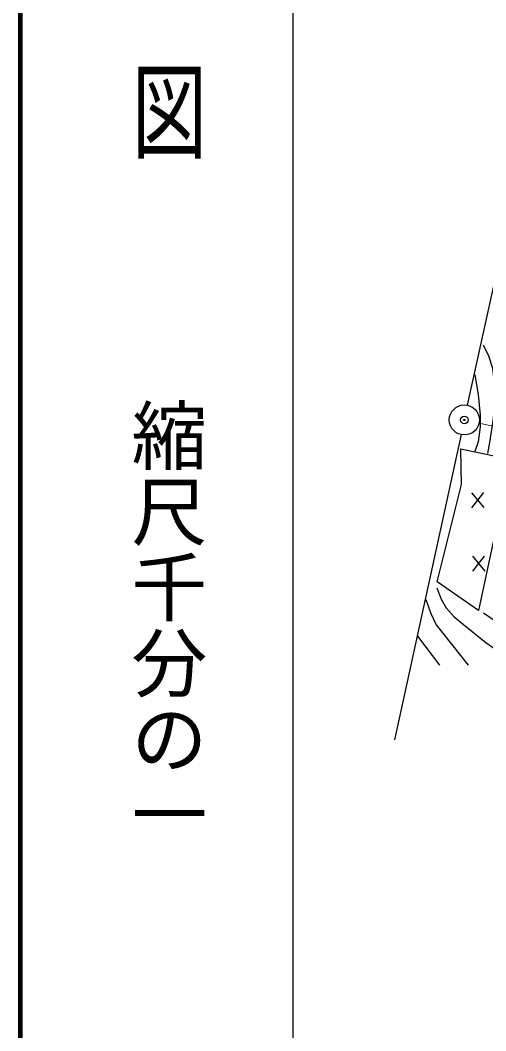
# Model space of a CAD drawing. Units: millimetres, scale not verified. Extents: x 40000 to 680000, y 20000 to 380000.
# Drawn here: x 40000 to 70725, y 249199 to 315928 of the extents above; entities that cross this region are included whole.
import ezdxf
from ezdxf.enums import TextEntityAlignment as Align

# ---------------------------------------------------------------- set-up
doc = ezdxf.new("R2010")
doc.units = ezdxf.units.MM
doc.header["$LTSCALE"] = 1000
doc.header["$PDMODE"] = 32
doc.header["$PDSIZE"] = 500
doc.linetypes.add('CHAIN', pattern=[18.5, 12, -1.5, 3.5, -1.5])
for name, color, linetype, lineweight in [('S-BGD', 7, 'Continuous', 25), ('S-BMK', 2, 'CHAIN', 13), ('S-BMK-OTRS', 5, 'Continuous', 25), ('S-BMK-SRVR', 3, 'Continuous', 25), ('S-TTL', 2, 'Continuous', 140), ('S-TTL-BAND', 7, 'Continuous', 25)]:
    doc.layers.add(name, color=color, linetype=linetype, lineweight=lineweight)
doc.layers.add('S-OTRS', color=6, linetype='Continuous')
doc.styles.add('@ＭＳ ゴシック', font='')
doc.styles.get('@ＭＳ ゴシック').set_extended_font_data('@MS Gothic')

msp = doc.modelspace()

# ---------------------------------------------------------------- linework, layer by layer
at = {"layer": 'S-BGD'}
for p, q in [((69120, 285275), (69085, 287627)), ((69085, 287627), (71899, 287025)), ((72189, 286002), (70236, 276940)), ((67516, 278842), (69120, 285275)), ((69788, 284730), (70601, 283752)), ((69803, 283740), (70586, 284742)), ((69850, 280531), (70663, 279552)), ((69865, 279541), (70648, 280542)), ((70236, 276940), (67516, 278842)), ((66229, 275265), (67674, 273338))]:
    msp.add_line(p, q, dxfattribs=at)
for points in [[(70555, 294486), (70901, 293769), (71165, 292954), (71286, 291968), (71296, 290884), (71204, 289609), (70968, 288043), (70833, 287308)], [(69998, 292508), (70230, 291219), (70360, 289840), (70365, 289071), (70230, 288091), (69998, 287446)], [(67494, 278446), (67773, 277696), (68100, 277120), (68633, 276540), (69257, 276024), (70735, 274845), (72208, 273799), (73424, 273137), (74699, 272562), (76348, 271904)], [(66771, 277685), (67089, 276742), (67460, 275996), (69572, 273338)], [(70566, 276788), (71884, 275894), (73333, 275048), (74633, 274421), (76296, 273745), (78346, 273056), (80458, 272456), (83758, 271555), (87193, 270509), (96275, 267506), (104041, 264824)]]:
    msp.add_lwpolyline(points, dxfattribs=at)
at = {"layer": 'S-BMK'}
msp.add_line((70287, 289317), (157672, 270059), dxfattribs=at)
at = {"layer": 'S-BMK-OTRS'}
for p, q in [((69524, 290499), (73756, 309805)), ((69101, 288564), (64702, 268418))]:
    msp.add_line(p, q, dxfattribs=at)
at = {"layer": 'S-BMK-SRVR'}
for major_axis in [(998, 0), (39.9, 0)]:
    msp.add_ellipse((69312, 289531), major_axis=major_axis, ratio=0.991891, dxfattribs=at)
at = {"layer": 'S-OTRS'}
msp.add_point((69312, 289531), dxfattribs=at)
at = {"layer": 'S-TTL'}
msp.add_line((40000, 380000), (40000, 20000), dxfattribs=at)
at = {"layer": 'S-TTL-BAND'}
msp.add_line((58000, 370000), (58000, 20000), dxfattribs=at)

# ---------------------------------------------------------------- texts
at = {"layer": 'S-TTL-BAND', "style": '@ＭＳ ゴシック', "width": 1.4}
msp.add_text('平  面  図', height=3666, rotation=270, dxfattribs=at).set_placement((49777, 306475), align=Align.MIDDLE_RIGHT)
at = {"layer": 'S-TTL-BAND', "style": '@ＭＳ ゴシック'}
msp.add_text('縮尺千分の一', height=3666, rotation=270, dxfattribs=at).set_placement((49777, 261030), align=Align.MIDDLE_RIGHT)

doc.saveas('drawing.dxf')
